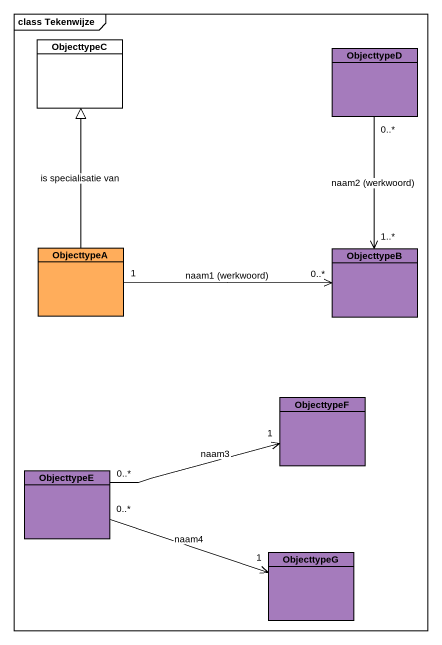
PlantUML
@startuml
mainframe class Tekenwijze
hide circle
hide empty members
class ObjecttypeC #FFFFFF
class ObjecttypeD #A57BBC
class ObjecttypeA #FFAD5B
class ObjecttypeB #A57BBC
class ObjecttypeF #A57BBC
class ObjecttypeE #A57BBC
class ObjecttypeG #A57BBC
ObjecttypeD "0..*" --> "1..*" ObjecttypeB : naam2 (werkwoord)
ObjecttypeA -up-|> ObjecttypeC : is specialisatie van
ObjecttypeA "1" -right-> "0..*" ObjecttypeB : naam1 (werkwoord)
ObjecttypeE "0..*" -right-> "1" ObjecttypeF : naam3
ObjecttypeE "0..*" -right-> "1" ObjecttypeG : naam4
@enduml
